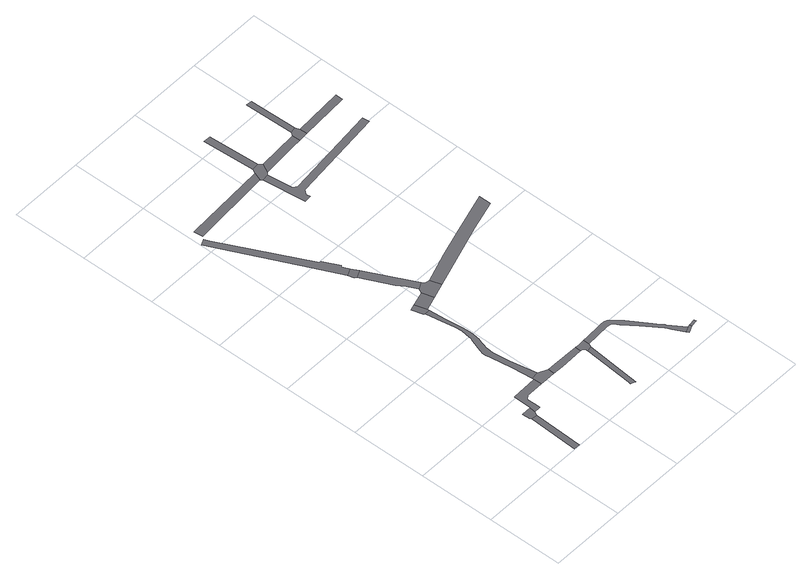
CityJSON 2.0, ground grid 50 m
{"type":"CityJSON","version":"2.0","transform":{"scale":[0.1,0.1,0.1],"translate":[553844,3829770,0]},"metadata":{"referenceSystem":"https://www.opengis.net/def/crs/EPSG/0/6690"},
"CityObjects":{
"road1":{"type":"Road","attributes":{"RoadStructureAttribute.sectionType":"1"},"geometry":[{"type":"MultiSurface","lod":"1","boundaries":[[[0,1,2,3]]]}]},
"road2":{"type":"Road","geometry":[{"type":"MultiSurface","lod":"1","boundaries":[[[4,5,6,0,3,7,8]]]}]},
"road3":{"type":"Road","attributes":{"RoadStructureAttribute.sectionType":"1"},"geometry":[{"type":"MultiSurface","lod":"1","boundaries":[[[9,10,11,4,8,12,13,14,15,16]]]}]},
"road4":{"type":"Road","geometry":[{"type":"MultiSurface","lod":"1","boundaries":[[[17,18,9,16,19,20,21]]]}]},
"road5":{"type":"Road","attributes":{"RoadStructureAttribute.sectionType":"1"},"geometry":[{"type":"MultiSurface","lod":"1","boundaries":[[[22,23,24,25,26,27,28,29,30,31,32,33,34,35,36,37,38,39,40,41,42,43,44,45,46,47,48,18,17]]]}]},
"road6":{"type":"Road","attributes":{"RoadStructureAttribute.sectionType":"1"},"geometry":[{"type":"MultiSurface","lod":"1","boundaries":[[[49,21,20,50,51,52,53]]]}]},
"road7":{"type":"Road","geometry":[{"type":"MultiSurface","lod":"1","boundaries":[[[54,55,56,35,34,57]]]}]},
"road8":{"type":"Road","attributes":{"RoadStructureAttribute.sectionType":"1"},"geometry":[{"type":"MultiSurface","lod":"1","boundaries":[[[58,59,60,61,62,63,64,65,66,67,68]]]}]},
"road9":{"type":"Road","geometry":[{"type":"MultiSurface","lod":"1","boundaries":[[[69,70,71,72,73,74,75]]]}]},
"road10":{"type":"Road","attributes":{"RoadStructureAttribute.sectionType":"1"},"geometry":[{"type":"MultiSurface","lod":"1","boundaries":[[[76,54,57,77]]]}]},
"road11":{"type":"Road","geometry":[{"type":"MultiSurface","lod":"1","boundaries":[[[68,67,78,79,80]]]}]},
"road12":{"type":"Road","geometry":[{"type":"MultiSurface","lod":"1","boundaries":[[[81,82,53,52,83,84,75,74,85]]]}]},
"road13":{"type":"Road","attributes":{"RoadStructureAttribute.sectionType":"1"},"geometry":[{"type":"MultiSurface","lod":"1","boundaries":[[[86,80,79,87,88,89,90]]]}]},
"road14":{"type":"Road","geometry":[{"type":"MultiSurface","lod":"1","boundaries":[[[91,92,93,90,89,76,77,94,95]]]}]},
"road15":{"type":"Road","attributes":{"RoadStructureAttribute.sectionType":"1"},"geometry":[{"type":"MultiSurface","lod":"1","boundaries":[[[96,97,98,99,100,101]]]}]},
"road16":{"type":"Road","attributes":{"RoadStructureAttribute.sectionType":"1"},"geometry":[{"type":"MultiSurface","lod":"1","boundaries":[[[102,103,104,105,106,107,108,109,110,111,112,113,81,85,114,115,116,117,118,119,120,121,122,123,124,125]]]}]},
"road17":{"type":"Road","geometry":[{"type":"MultiSurface","lod":"1","boundaries":[[[126,125,124,127,128]]]}]},
"road18":{"type":"Road","attributes":{"RoadStructureAttribute.sectionType":"1"},"geometry":[{"type":"MultiSurface","lod":"1","boundaries":[[[129,130,126,128]]]}]},
"road19":{"type":"Road","attributes":{"RoadStructureAttribute.sectionType":"1"},"geometry":[{"type":"MultiSurface","lod":"1","boundaries":[[[131,132,133,134,135,136,95,94]]]}]},
"road20":{"type":"Road","geometry":[{"type":"MultiSurface","lod":"1","boundaries":[[[137,138,96,101,139,140,141,142]]]}]},
"road21":{"type":"Road","attributes":{"RoadStructureAttribute.sectionType":"1"},"geometry":[{"type":"MultiSurface","lod":"1","boundaries":[[[143,144,138,137]]]}]},
"road22":{"type":"Road","attributes":{"RoadStructureAttribute.sectionType":"1"},"geometry":[{"type":"MultiSurface","lod":"1","boundaries":[[[145,142,141,146,147]]]}]},
"road23":{"type":"Road","attributes":{"RoadStructureAttribute.sectionType":"1"},"geometry":[{"type":"MultiSurface","lod":"1","boundaries":[[[148,149,150,151,152,153,154,155,140,139]]]}]},
"road24":{"type":"Road","geometry":[{"type":"MultiSurface","lod":"1","boundaries":[[[156,157,145,147,158,159]]]}]},
"road25":{"type":"Road","attributes":{"RoadStructureAttribute.sectionType":"1"},"geometry":[{"type":"MultiSurface","lod":"1","boundaries":[[[160,161,157,156]]]}]},
"road26":{"type":"Road","attributes":{"RoadStructureAttribute.sectionType":"1"},"geometry":[{"type":"MultiSurface","lod":"1","boundaries":[[[162,163,159,158]]]}]}
},
"vertices":[
[223,331,0],[211,4,0],[249,3,0],[264,328,0],
[281,395,0],[216,392,0],[218,343,0],[265,338,0],[275,351,0],
[458,519,0],[285,513,0],[281,396,0],[320,354,0],[320,369,0],[321,447,0],[344,466,0],[457,465,0],
[508,537,0],[457,531,0],[478,465,0],[564,464,0],[565,509,0],
[471,713,0],[460,828,0],[462,868,0],[462,876,0],[470,901,0],[474,918,0],[487,951,0],[489,971,0],[494,1001,0],[493,1024,0],[490,1071,0],[474,1193,0],[466,1300,0],[433,1298,0],[446,1228,0],[465,1106,0],[468,1061,0],[463,1023,0],[459,986,0],[451,968,0],[437,928,0],[432,916,0],[422,885,0],[417,863,0],[415,840,0],[421,810,0],[442,666,0],
[617,508,0],[636,463,0],[671,463,0],[789,469,0],[789,505,0],
[442,1391,0],[401,1378,0],[423,1303,0],[466,1313,0],
[392,1882,0],[400,1890,0],[351,1997,0],[339,1999,0],[59,2564,0],[43,2596,0],[5,2578,0],[53,2478,0],[279,2001,0],[366,1815,0],[414,1838,0],
[787,111,0],[785,94,0],[796,90,0],[815,82,0],[824,170,0],[849,442,0],[817,437,0],
[537,1419,0],[561,1344,0],
[376,1775,0],[391,1767,0],[438,1790,0],
[860,506,0],[818,504,0],[806,464,0],[816,454,0],[861,467,0],
[574,1514,0],[485,1568,0],[519,1514,0],[552,1452,0],[594,1474,0],
[619,1452,0],[607,1457,0],[599,1465,0],[660,1377,0],[637,1450,0],
[609,2712,0],[67,2676,0],[54,2675,0],[58,2614,0],[63,2614,0],[588,2658,0],
[1251,240,0],[1247,246,0],[1245,249,0],[1234,265,0],[1208,303,0],[1122,435,0],[1079,485,0],[1061,509,0],[1038,517,0],[1018,516,0],[988,514,0],[898,508,0],[1026,477,0],[1051,472,0],[1064,462,0],[1082,432,0],[1147,344,0],[1229,230,0],[1232,224,0],[1242,203,0],[1244,200,0],[1247,192,0],[1282,121,0],[1319,140,0],
[1335,142,0],[1291,104,0],[1337,126,0],
[1382,132,0],[1382,148,0],
[1098,1519,0],[1300,1579,0],[1299,1659,0],[1003,1571,0],[833,1517,0],[672,1460,0],
[671,2745,0],[624,2740,0],[601,2647,0],[647,2652,0],[658,2664,0],[689,2723,0],
[653,3082,0],[603,3084,0],
[959,2740,0],[909,2685,0],[962,2688,0],
[634,2360,0],[681,2365,0],[677,2394,0],[697,2419,0],[1322,2492,0],[1317,2538,0],[692,2466,0],[667,2486,0],
[1013,2771,0],[976,2763,0],[1027,2693,0],[1024,2743,0],
[1005,3083,0],[968,3088,0],
[1349,2714,0],[1353,2764,0]
]}
